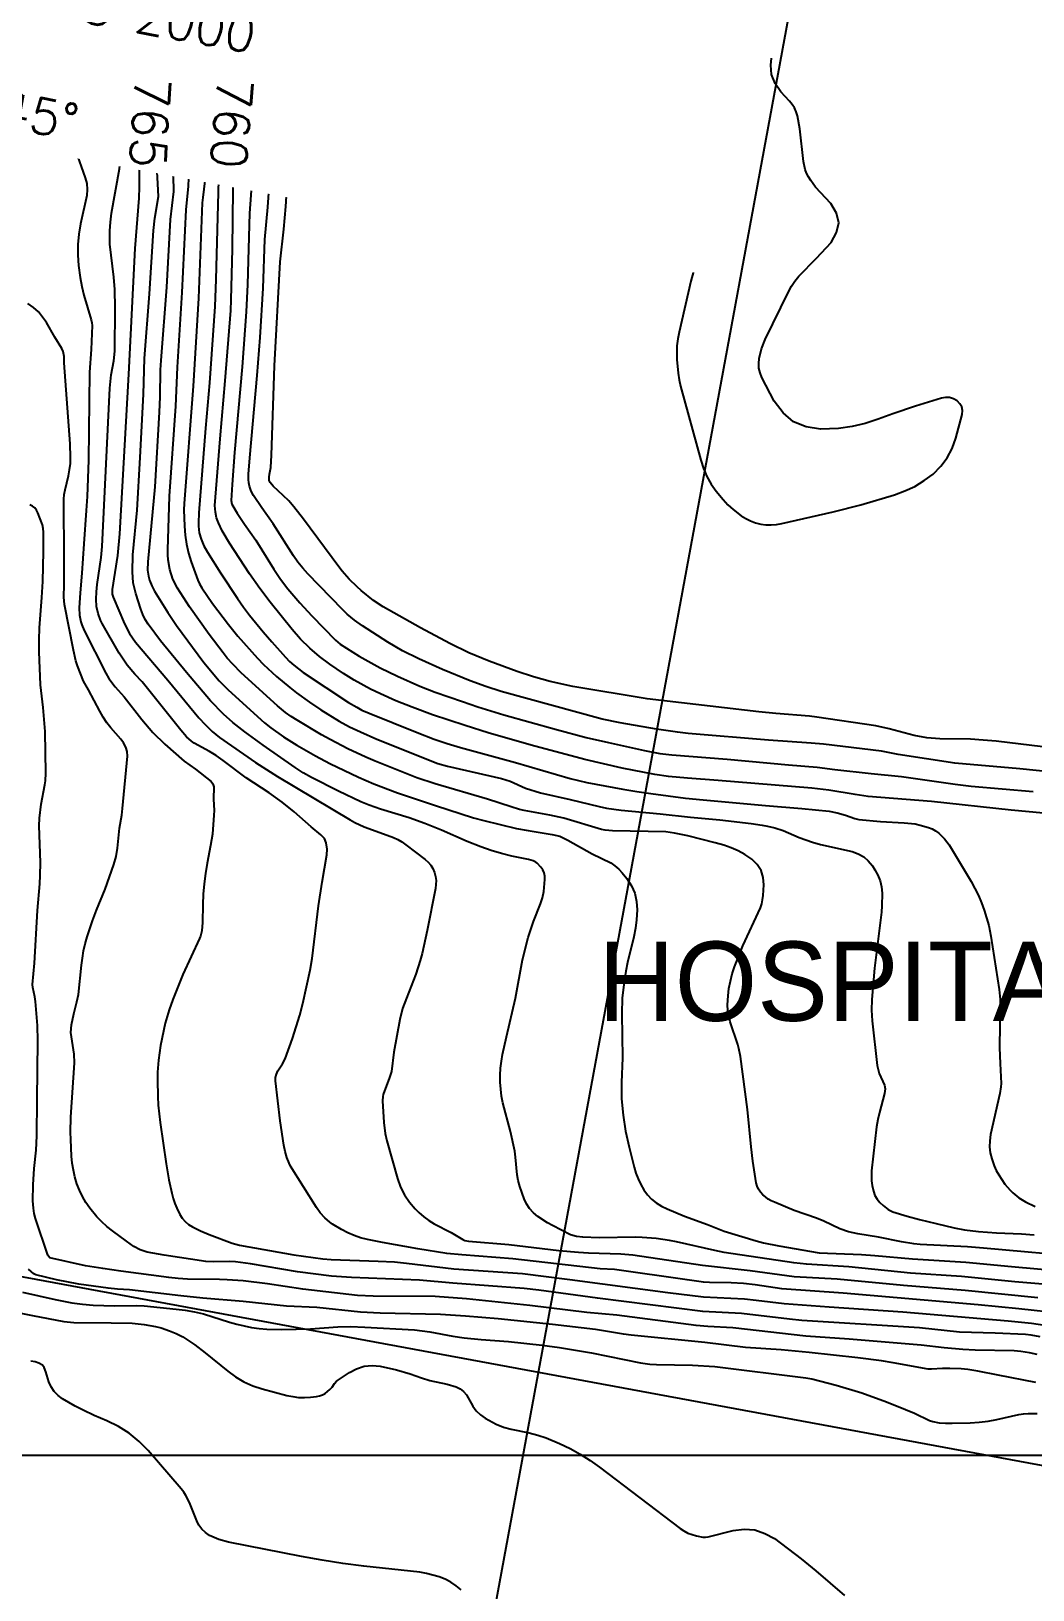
# Model space of a CAD drawing. Header units: centimetres. Extents: x 0 to 1302389, y -144212 to 85618.
# Drawn here: x 368922 to 374590, y -70840 to -62028 of the extents above; entities that cross this region are included whole.
import ezdxf

# ---------------------------------------------------------------- set-up
doc = ezdxf.new("R2010")
doc.units = ezdxf.units.CM
doc.header["$LTSCALE"] = 4
doc.linetypes.add('Contínua', pattern=[0])
for name, color, linetype in [('CANEVA', 252, 'Continuous'), ('CURVAS-INTERMEDIARIAS', 39, 'Continuous'), ('CURVAS-MESTRA', 34, 'Continuous'), ('LIMITE-L', 7, 'Continuous')]:
    doc.layers.add(name, color=color, linetype=linetype)
doc.layers.add('FOLHA', color=7, linetype='Continuous', lineweight=9)
doc.layers.add('textos', color=2, linetype='Continuous', lineweight=9)
doc.styles.add('EC_NOMES', font='GOTHIC.TTF')
doc.styles.add('Padrão', font='simplex.shx')
doc.styles.add('ROMANS', font='romans.shx')

msp = doc.modelspace()

# ---------------------------------------------------------------- linework, layer by layer
at = {"layer": 'CANEVA'}
msp.add_line((359448.449, -67330.225), (393383.191, -73597.854), dxfattribs=at)
at = {"layer": 'CURVAS-INTERMEDIARIAS'}
for points, elevation in [([(369040.538, -62169.053), (369057.823, -62229.821), (369081.53, -62320.134), (369094.953, -62380.858), (369113.372, -62493.546), (369120.972, -62530.757), (369130.553, -62567.502), (369174.012, -62702.327), (369228.4, -62856.776), (369236.826, -62889.406), (369239.017, -62923.033), (369236.799, -62956.991), (369201.838, -63117.801), (369192.456, -63176.443), (369186.78, -63235.272), (369186.7, -63294.364), (369190.335, -63353.646), (369199.258, -63421.779), (369208.139, -63471.48), (369219.898, -63520.577), (369262.172, -63660.99), (369266.01, -63676.486), (369267.761, -63692.245), (369262.233, -63827.367), (369252.821, -63955.752), (369245.947, -64453.691), (369239.265, -64659.484), (369234.492, -64739.104), (369219.482, -64927.265), (369209.594, -65092.412), (369199.809, -65204.329), (369194.83, -65289.121), (369196.407, -65329.202), (369203.779, -65367.263), (369208.616, -65383.875), (369222.019, -65415.844), (369344.082, -65657.466), (369361.616, -65688.028), (369397.948, -65735.613), (369448.178, -65791.197), (369548.286, -65920.34), (369610.133, -65993.029), (369678.919, -66059.206), (369788.888, -66154.556), (369852.955, -66200.189), (369940.969, -66270.251), (369949.868, -66283.033), (369955.032, -66301.004), (369954.616, -66370.422), (369957.299, -66435.022), (369956.531, -66460.856), (369947.468, -66567.545), (369936.863, -66633.136), (369917.671, -66731.944), (369907.979, -66789.961), (369900.344, -66848.205), (369895.801, -66906.767), (369893.308, -66965.535), (369891.401, -67067.881), (369887.182, -67114.158), (369880.619, -67144.203), (369875.504, -67158.673), (369781.038, -67361.144), (369723.428, -67502.681), (369702.542, -67561.163), (369681.004, -67636.4), (369654.589, -67762.85), (369642.296, -67846.636), (369637.362, -67914.065), (369636.556, -67959.311), (369638.384, -68051.207), (369641.144, -68100.517), (369651.969, -68198.738), (369685.965, -68431.057), (369702.176, -68521.841), (369717.947, -68598.06), (369725.494, -68627.213), (369734.663, -68655.764), (369746.278, -68683.419), (369763.555, -68717.897), (369777.671, -68739.092), (369793.853, -68758.205), (369813.138, -68774.183), (369834.482, -68788.067), (369881.207, -68810.937), (369929.315, -68830.707), (370058.976, -68880.56), (370100.707, -68891.561), (370408.127, -68947.226), (370572.716, -68968.422), (370619.422, -68972.133), (370885.071, -68981.347), (370977.192, -68986.21), (371046.063, -68992.606), (371313.442, -69025.429), (371701.487, -69052.881), (371969.688, -69085.481), (372524.392, -69158.592), (372726.955, -69183.863), (372958.098, -69195.633), (373024.284, -69202.029), (373182.485, -69220.881), (373437.966, -69240.642), (373854.286, -69269.475), (374450.681, -69319.182), (374582.071, -69333.061), (374819.63, -69368.809)], 76542.018), ([(374754.432, -69278.869), (374510.752, -69251.132), (374280.819, -69229.624), (373517.468, -69163.857), (373168.878, -69138.22), (373018.857, -69115.245), (372953.492, -69107.641), (372882.922, -69104.296), (372759.612, -69102.197), (372725.904, -69100.106), (372634.484, -69088.431), (372222.371, -69030.071), (372140.82, -69024.941), (371646.931, -68968.87), (371359.259, -68947.197), (371273.866, -68938.56), (371109.986, -68913.197), (370910.981, -68877.496), (370824.43, -68859.929), (370786.425, -68850.102), (370749.331, -68837.92), (370713.58, -68822.196), (370678.741, -68804.116), (370627.357, -68773.332), (370611.956, -68762.389), (370583.561, -68737.402), (370558.313, -68709.155), (370536.337, -68678.279), (370389.319, -68444.24), (370381.295, -68428.589), (370368.516, -68395.763), (370359.072, -68361.678), (370352.182, -68326.991), (370331.762, -68188.535), (370305.492, -67962.619), (370305.68, -67943.327), (370310.597, -67924.664), (370318.897, -67906.829), (370344.583, -67866.037), (370359.028, -67837.489), (370400.198, -67722.957), (370421.939, -67657.598), (370441.996, -67591.746), (370459.548, -67525.199), (370501.799, -67336.607), (370512.927, -67271.802), (370547.893, -66972.406), (370568.58, -66839.77), (370595.26, -66684.839), (370597.462, -66652.773), (370592.391, -66617.894), (370581.204, -66591.93), (370562.022, -66571.168), (370506.351, -66527.268), (370409.968, -66442.595), (370341.6, -66386.499), (370269.416, -66335.425), (370139.322, -66250.161), (370009.038, -66151.383), (369968.244, -66122.575), (369931.428, -66100.33), (369844.872, -66052.935), (369829.04, -66041.913), (369801.921, -66018.742), (369769.14, -65980.519), (369549.903, -65706.963), (369509.721, -65663.319), (369466.375, -65612.554), (369449.955, -65590.995), (369420.543, -65545.397), (369323.667, -65376.585), (369314.915, -65358.286), (369300.752, -65320.228), (369291.88, -65280.796), (369289.367, -65239.691), (369291.441, -65198.227), (369296.269, -65156.997), (369319.042, -65004.233), (369324.747, -64942.338), (369367.792, -64047.121), (369374.935, -63970.472), (369390.38, -63891.292), (369395.64, -63836.916), (369398.337, -63593.324), (369395.79, -63488.807), (369390.533, -63419.375), (369368.221, -63233.382), (369366.603, -63208.283), (369366.877, -63157.962), (369370.749, -63107.698), (369377.402, -63057.736), (369421.469, -62807.017), (369428.125, -62758.362), (369452.19, -62403.411), (369460.834, -62306.404), (369463.736, -62253.539), (369463.613, -62220.405), (369461.057, -62187.602), (369457.753, -62170.361)], 76442.354), ([(369575.739, -62170.731), (369575.37, -62187.544), (369571.218, -62246.239), (369548.128, -62436.941), (369542.281, -62518.035), (369533.106, -62722.07), (369533.414, -62908.621), (369531.484, -62973.452), (369508.264, -63256.602), (369473.559, -63968.002), (369423.083, -64870.472), (369411.515, -64991.82), (369380.301, -65185.845), (369380.721, -65211.007), (369385.885, -65229.089), (369450.722, -65379.862), (369479.568, -65434.396), (369512.184, -65483.007), (369695.056, -65698.29), (369871.176, -65909.529), (369907.712, -65948.881), (369946.836, -65987.221), (369987.053, -66020.737), (370192.53, -66162.145), (370316.468, -66242.714), (370727.015, -66486.741), (370754.195, -66501.511), (370807.281, -66525.829), (370852.901, -66544.36), (370971.513, -66587.753), (370996.338, -66599.088), (371020.152, -66612.273), (371042.553, -66627.732), (371150.78, -66710.507), (371167.862, -66726.178), (371182.758, -66743.423), (371194.382, -66763.012), (371203.831, -66784.176), (371209.599, -66806.727), (371212.952, -66829.451), (371212.695, -66852.41), (371210.004, -66875.537), (371162.645, -67113.405), (371134.608, -67242.819), (371124.054, -67282.291), (371098.217, -67359.845), (371045.078, -67495.113), (371023.93, -67554.632), (371009.122, -67616.041), (370974.871, -67799.786), (370960.495, -67909.335), (370949.757, -67944.375), (370914.166, -68039.729), (370911.616, -68051.836), (370910.371, -68076.629), (370917.25, -68198.242), (370925.392, -68260.394), (370934.004, -68301.237), (370994.579, -68515.743), (371012.081, -68562.941), (371033.982, -68607.556), (371062.484, -68648.262), (371095.378, -68686.364), (371116.531, -68707.318), (371143.449, -68731.303), (371171.781, -68753.228), (371202.266, -68772.054), (371299.534, -68820.384), (371364.874, -68860.11), (371376.982, -68864.85), (371396.042, -68868.988), (371624.428, -68887.84), (371907.829, -68921.22), (372018.558, -68932.226), (372074.827, -68935.686), (372259.582, -68941.422), (372326.032, -68947.32), (372721.171, -69005.727), (372989.98, -69034.649), (373239.634, -69068.232), (373481.739, -69082.057), (373857.081, -69118.422), (374207.052, -69146.625), (374617.805, -69186.835)], 76342.69), ([(369747.244, -62171.269), (369745.896, -62218.077), (369733.445, -62442.324), (369723.381, -62576.76), (369720.513, -62646.891), (369720.696, -62708.617), (369726.247, -62845.876), (369727.15, -62934.218), (369708.471, -63092.471), (369687.968, -63475.709), (369655.801, -63890.328), (369653.001, -63943.79), (369650.572, -64096.207), (369646.945, -64182.242), (369621.368, -64605.082), (369582.771, -65028.284), (369581.087, -65075.152), (369585.689, -65109.721), (369592.144, -65131.345), (369604.461, -65163.265), (369620.293, -65193.604), (369648.045, -65240.233), (369695.094, -65315.286), (369745.55, -65388.081), (369899.309, -65597.307), (369985.478, -65700.738), (370036.778, -65751.513), (370242.277, -65938.513), (370278.629, -65967.058), (370350.646, -66017.169), (370424.666, -66064.225), (370531.874, -66126.177), (370612.985, -66167.712), (370774.153, -66245.073), (370861.672, -66282.977), (370995.39, -66334.025), (371210.51, -66406.098), (371425.762, -66475.924), (371483.651, -66491.41), (371668.029, -66535.295), (371735.25, -66547.609), (371870.1, -66569.151), (371912.903, -66580.33), (371959.107, -66601.188), (372097.127, -66678.662), (372201.416, -66731.116), (372225.271, -66746.883), (372246.705, -66765.821), (372266.513, -66786.871), (372292.743, -66819.02), (372318.892, -66859.626), (372338.467, -66902.403), (372348.181, -66948.416), (372351.33, -66996.611), (372347.114, -67051.595), (372341.037, -67100.519), (372331.79, -67148.939), (372297.145, -67293.278), (372287.646, -67341.854), (372276.878, -67405.752), (372267.003, -67494.282), (372264.814, -67583.339), (372268.397, -67832.987), (372263.193, -67972.06), (372263.002, -68064.294), (372271.128, -68156.168), (372285.964, -68247.377), (372305.895, -68337.61), (372334.328, -68451.124), (372344.405, -68484.687), (372356.472, -68517.412), (372371.508, -68548.881), (372388.523, -68579.51), (372409.1, -68607.259), (372432.245, -68632.189), (372459.218, -68652.911), (372488.757, -68670.822), (372520.874, -68686.139), (372618.629, -68727.109), (372748.315, -68775.68), (372843.205, -68813.232), (373023.636, -68867.679), (373066.553, -68878.625), (373153.352, -68896.329), (373381.645, -68934.947), (373621.239, -68943.818), (373695.693, -68949.35), (373909.744, -68969.486), (374210.058, -68988.447), (374469.717, -69013.297), (374868.957, -69048.401)], 76143.362), ([(374901.193, -68962.106), (374311.18, -68907.973), (374219.313, -68901.738), (373952.235, -68888.136), (373916.214, -68884.189), (373846.293, -68873.16), (373717.372, -68846.186), (373598.886, -68827.901), (373546.084, -68815.989), (373497.129, -68799.103), (373406.738, -68756.23), (373366.059, -68738.602), (373240.211, -68695.483), (373127.38, -68649.6), (373109.388, -68640.997), (373092.214, -68631.146), (373076.282, -68619.406), (373061.161, -68606.397), (373048.426, -68591.498), (373037.837, -68575.465), (373030.466, -68557.705), (373025.249, -68538.813), (373005.533, -68417.504), (372996.026, -68336.513), (372976.262, -68124.488), (372935.152, -67825.109), (372926.457, -67780.054), (372920.201, -67758.011), (372877.328, -67629.233), (372869.415, -67597.174), (372864.045, -67564.844), (372862.51, -67532.109), (372865.108, -67481.498), (372870.567, -67439.869), (372878.225, -67398.736), (372889.19, -67358.357), (372902.351, -67318.484), (372948.855, -67199.768), (373048.98, -66984.599), (373056.377, -66962.219), (373061.071, -66939.107), (373063.966, -66915.53), (373067.715, -66855.179), (373063.676, -66812.677), (373052.183, -66773.663), (373029.537, -66739.887), (372999.436, -66709.598), (372960.003, -66683.575), (372922.085, -66662.352), (372882.173, -66645.18), (372840.919, -66630.72), (372793.202, -66617.011), (372637.137, -66576.876), (372562.129, -66561.725), (372512.538, -66555.86), (372211.255, -66549.936), (372170.337, -66546.443), (372150.226, -66542.505), (371935.355, -66477.644), (371856.049, -66460.138), (371712.072, -66434.621), (371685.078, -66428.388), (371638.354, -66414.569), (371503.496, -66369.696), (371208.018, -66283.886), (371104.625, -66249.02), (370868.581, -66155.133), (370816.829, -66132.927), (370714.749, -66085.3), (370614.679, -66033.594), (370565.548, -66006.085), (370427.337, -65924.106), (370393.819, -65902.824), (370361.458, -65879.831), (370315.227, -65842.326), (370111.291, -65655.483), (370063.309, -65607.865), (370032.204, -65572.972), (370008.237, -65543.329), (369928.824, -65438.44), (369818.123, -65283.513), (369749.817, -65176.926), (369724.316, -65126.396), (369706.974, -65072.518), (369697.535, -65016.563), (369695.806, -64988.281), (369695.574, -64959.85), (369705.258, -64657.032), (369740.027, -64149.306), (369750.193, -63927.394), (369776.62, -63506.484), (369799.13, -63037.916), (369812.561, -62905.389), (369813.605, -62859.731), (369811.183, -62645.172), (369833.476, -62171.539)], 76043.698), ([(369918.389, -62171.805), (369902.369, -62674.47), (369904.909, -62874.557), (369893.056, -62968.802), (369890.665, -62999.364), (369869.11, -63538.323), (369838.239, -64036.299), (369788.303, -64699.562), (369786.955, -64734.846), (369790.054, -64826.938), (369794.266, -64878.431), (369801.545, -64929.345), (369813.423, -64979.387), (369828.38, -65028.841), (369865.144, -65131.873), (369875.516, -65153.744), (369887.913, -65174.642), (369948.726, -65263.791), (370038.4, -65382.981), (370092.58, -65449.389), (370203.518, -65573.012), (370237.832, -65608.478), (370309.681, -65676.183), (370385.248, -65739.72), (370424.404, -65769.766), (370497.683, -65822.593), (370561.616, -65865.932), (370664.822, -65928.594), (370724.184, -65960.629), (370784.827, -65990.234), (370877.646, -66030.546), (371223.827, -66169.321), (371278.144, -66184.664), (371583.841, -66252.953), (371632.304, -66269.424), (371718.482, -66308.276), (371804.251, -66334.414), (371971.857, -66372.09), (372136.279, -66412.026), (372177.677, -66420.716), (372261.323, -66433.216), (372480.611, -66452.708), (372653.591, -66472.646), (372818.318, -66487.717), (372996.973, -66507.933), (373057.83, -66516.842), (373087.969, -66522.895), (373129.426, -66532.579), (373176.895, -66546.972), (373268.096, -66586.336), (373342.407, -66613.439), (373387.71, -66626.063), (373567.349, -66666.63), (373601.571, -66679.164), (373632.617, -66696.158), (373658.919, -66719.856), (373682.055, -66748.018), (373695.749, -66769.408), (373712.228, -66800.526), (373725.118, -66832.744), (373732.634, -66866.625), (373736.56, -66901.616), (373735.9, -66973.23), (373733.36, -67008.932), (373694.055, -67326.438), (373678.978, -67502.839), (373677.44, -67563.294), (373681.283, -67623.648), (373709.085, -67876.492), (373713.741, -67898.808), (373720.48, -67920.647), (373750.677, -67987.46), (373754.07, -68007.556), (373750.125, -68034.952), (373721.507, -68141.059), (373712.708, -68181.292), (373705.905, -68221.913), (373677.691, -68471.414), (373676.218, -68499.469), (373676.8, -68527.377), (373680.489, -68555.038), (373687.543, -68587.354), (373696.477, -68610.814), (373708.128, -68632.456), (373723.857, -68651.333), (373742.296, -68668.381), (373771.905, -68689.65), (373798.482, -68703.183), (373879.263, -68728.451), (373947.832, -68747.572), (374043.004, -68768.727), (374144.56, -68794.173), (374202.71, -68805.005), (374281.804, -68814.495), (374384.227, -68821.635), (374525.502, -68828.309), (374596.845, -68833.287)], 75944.034), ([(370210.645, -62172.721), (370204.137, -62243.22), (370198.984, -62453.957), (370193.915, -62571.945), (370157.258, -63058.231), (370145.763, -63460.959), (370138.912, -63614.931), (370115.468, -63925.363), (370073.076, -64411.036), (370059.691, -64591.773), (370054.673, -64681.494), (370058.598, -64702.55), (370088.584, -64752.449), (370129.842, -64816.389), (370192.872, -64906.374), (370295.556, -65070.796), (370333.983, -65127.231), (370375.347, -65181.542), (370441.768, -65259.535), (370510.252, -65333.328), (370644.637, -65471.914), (370671.205, -65494.608), (370778.273, -65561.926), (370896.224, -65627.058), (370994.775, -65674.642), (371122.09, -65731.004), (371208.331, -65765.56), (371362.429, -65818.974), (371450.359, -65848.227), (371597.556, -65893.242), (371895.566, -65976.59), (372063.035, -66020.879), (372189.46, -66050.776), (372393.255, -66095.987), (372479.436, -66112.817), (372547.22, -66120.38), (372861.079, -66143.545), (373207.806, -66175.7), (373370.359, -66188.99), (373470.136, -66202.007), (373675.505, -66225.688), (373846.256, -66242.499), (374150.967, -66286.271), (374240.173, -66297.092), (374591.219, -66326.224)], 75645.041), ([(375033.557, -66251.61), (374516.051, -66198.19), (374147.656, -66167.344), (373828.063, -66118.431), (373733.334, -66099.05), (373405.651, -66060.247), (373334.75, -66053.588), (373095.003, -66036.327), (372639.739, -65999.126), (372580.113, -65992.116), (372460.948, -65973.614), (372254.216, -65938.978), (372153.506, -65918.726), (371581.243, -65761.19), (371494.048, -65733.775), (371405.479, -65700.846), (371250.028, -65637.858), (371115.713, -65577.639), (371023.633, -65530.856), (370939.457, -65483.14), (370796.154, -65390.704), (370751.711, -65358.83), (370709.921, -65323.565), (370683.774, -65298.152), (370487.775, -65096.812), (370458.654, -65064.728), (370431.852, -65030.68), (370406.886, -64995.198), (370292.33, -64813.238), (370226.697, -64723.239), (370181.034, -64653.904), (370167.447, -64628.368), (370158.36, -64600.906), (370154.267, -64582.242), (370151.995, -64562.333), (370152.086, -64532.097), (370158.874, -64439.926), (370200.857, -63975.178), (370217.413, -63760.698), (370234.439, -63480.631), (370245.134, -63206.905), (370261.388, -63023.038), (370297.832, -62513.707), (370299.728, -62334.323), (370301.854, -62283.027), (370311.637, -62173.038)], 75545.377), ([(374832.809, -66096.288), (374381.89, -66043.136), (374309.132, -66036.438), (374236.191, -66031.884), (374064.391, -66028.653), (373990.729, -66023.065), (373918.054, -66010.098), (373777.655, -65972.836), (373702.166, -65955.843), (373366.999, -65905.817), (373326.574, -65901.411), (373135.303, -65886.668), (373039.873, -65877.059), (372408.526, -65803.961), (371987.384, -65733.576), (371859.388, -65705.325), (371765.475, -65679.385), (371672.87, -65648.994), (371513.745, -65590.476), (371398.718, -65542.049), (371291.696, -65490.56), (371124.747, -65402.189), (370914.07, -65282.461), (370859.95, -65246.844), (370788.795, -65189.706), (370766.066, -65169.546), (370722.438, -65126.4), (370681.649, -65080.557), (370662.398, -65056.66), (370463.162, -64787.355), (370408.918, -64717.287), (370379.809, -64683.989), (370348.382, -64652.867), (370291.332, -64600.301), (370274.786, -64580.573), (370269.685, -64569.121), (370268.473, -64549.073), (370270.027, -64533.742), (370278.351, -64496.138), (370281.754, -64425.143), (370299.837, -63920.73), (370330.875, -63331.53), (370352.829, -63147.966), (370363.34, -63020.433), (370389.252, -62611.043), (370394.218, -62489.935), (370392.75, -62409.425), (370394.177, -62353.41), (370410.33, -62173.347)], 75445.713), ([(371770.374, -62177.611), (371932.543, -62274.951), (372056.833, -62358.444), (372237.456, -62486.09), (372308.769, -62541.058), (372376.7, -62599.627), (372439.566, -62663.616), (372499.039, -62731.214), (372734.102, -63021.812), (372753.688, -63052.844), (372765.526, -63087.574), (372767.622, -63105.697), (372767.442, -63123.572), (372763.881, -63141.097), (372758.053, -63158.385), (372705.204, -63280.176), (372685.598, -63333.209), (372669.12, -63387.307), (372654.713, -63442.101), (372587.897, -63730.222), (372580.849, -63768.436), (372576.139, -63806.829), (372574.918, -63845.492), (372576.044, -63884.334), (372582.467, -63962.212), (372588.537, -63999.312), (372597.133, -64035.906), (372710.646, -64453.048), (372726.561, -64500.277), (372745.959, -64545.768), (372770.581, -64588.656), (372798.685, -64629.816), (372836.99, -64676.539), (372864.264, -64705.343), (372893.893, -64731.713), (372940.435, -64767.593), (372965.978, -64783.651), (372992.575, -64797.3), (373020.731, -64807.335), (373049.921, -64814.956), (373079.899, -64818.749), (373109.831, -64820.051), (373139.685, -64817.599), (373169.485, -64812.644), (373460.282, -64745.291), (373617.504, -64705.847), (373807.669, -64650.029), (373866.082, -64628.051), (373922.185, -64601.786), (373974.783, -64569.095), (374025.072, -64532.117), (374068.421, -64488.537), (374105.45, -64440.931), (374133.002, -64387.288), (374154.238, -64329.599), (374189.447, -64196.31), (374190.97, -64173.636), (374187.642, -64152.691), (374177.015, -64134.34), (374161.53, -64117.706), (374140.491, -64106.614), (374118.746, -64099.73), (374095.955, -64099.169), (374072.446, -64102.824), (373926.164, -64148.555), (373797.618, -64192.362), (373715.166, -64222.569), (373641.466, -64245.828), (373566.789, -64263.839), (373490.647, -64273.978), (373389.305, -64279.148), (373308.022, -64265.707), (373235.713, -64237.372), (373176.855, -64186.691), (373126.98, -64121.119), (373057.285, -63985.674), (373047.099, -63959.884), (373040.399, -63933.552), (373038.941, -63906.435), (373040.978, -63878.778), (373054.603, -63823.83), (373075.818, -63771.357), (373207.632, -63501.829), (373224.822, -63470.818), (373243.96, -63441.222), (373266.033, -63413.738), (373365.268, -63311.38), (373448.654, -63222.289), (373478.844, -63167.319), (373491.635, -63112.439), (373478.34, -63057.666), (373447.658, -63002.977), (373360.977, -62910.438), (373332.863, -62872.793), (373320.368, -62852.81), (373309.98, -62831.848), (373301.424, -62810.292), (373291.669, -62764.778), (373271.39, -62580.123), (373258.427, -62507.361), (373251.242, -62484.254), (373241.776, -62462.358), (373228.893, -62442.283), (373213.716, -62423.436), (373163.483, -62370.557), (373131.783, -62323.737), (373111.126, -62274.253), (373107.033, -62220.796), (373111.861, -62181.816)], 75346.049), ([(369996.735, -62598.799), (369982.089, -62868.4), (369967.287, -63432.475), (369961.163, -63585.203), (369930.941, -64015.901), (369908.763, -64271.899), (369870.634, -64751.447), (369868.572, -64807.994), (369868.978, -64826.869), (369873.385, -64864.19), (369883.506, -64900.315), (369899.968, -64938.99), (369919.541, -64973.71), (369994.471, -65090.743), (370088.886, -65235.294), (370122.957, -65284.914), (370157.797, -65330.865), (370235.693, -65424.761), (370283.848, -65481.371), (370360.784, -65567.296), (370383.932, -65591.172), (370408.569, -65613.509), (370461.738, -65653.45), (370718.735, -65823.317), (370764.128, -65850.927), (370793.919, -65866.595), (370834.93, -65884.841), (371106.758, -65993.668), (371201.607, -66030.29), (371275.96, -66056.398), (371351.411, -66079.029), (371662.495, -66162.319), (371972.02, -66253.997), (372065.916, -66275.586), (372269.693, -66313.213), (372349.294, -66326.709), (372429.213, -66338.095), (372624.448, -66363.695), (372724.037, -66374.872), (373078.131, -66406.817), (373281.903, -66422.743), (373437.649, -66438.04), (373483.423, -66447.234), (373529.062, -66460.731), (373582.692, -66479.352), (373604.624, -66484.457), (373728.463, -66495.654), (373861.962, -66503.274), (373923.188, -66510.021), (373953.205, -66516.731), (373998.589, -66530.232), (374019.357, -66538.729), (374039, -66549.036), (374056.958, -66562.052), (374073.811, -66576.871), (374089.124, -66593.614), (374116.759, -66629.407), (374240.613, -66835.27), (374262.265, -66874.538), (374282.039, -66914.646), (374299.016, -66956.021), (374314.133, -66998.238), (374340.088, -67084.284), (374351.54, -67144.432), (374398.951, -67446.677), (374404.956, -67503.498), (374405.684, -67532.041), (374402.664, -67646.616), (374401.741, -67776.559), (374404.049, -67864.866), (374409.817, -67978.338), (374409.147, -67997.004), (374403.68, -68034.011), (374351.004, -68266.589), (374346.025, -68301.233), (374344.753, -68335.72), (374349.021, -68369.954), (374356.997, -68404.031), (374371.269, -68444.187), (374382.708, -68469.995), (374396.447, -68494.657), (374432.189, -68546.532), (374461.034, -68580.389), (374476.541, -68596.409), (374510.547, -68624.703), (374548.619, -68647.231), (374603.782, -68673.139)], 75844.37), ([(374630.417, -69409.489), (374581.24, -69401.267), (374548.209, -69397.711), (374376.652, -69388.666), (374174.059, -69383.426), (373949.443, -69358.481), (373282.974, -69316.851), (373212.47, -69310.458), (372941.428, -69278.478), (372722.411, -69266.85), (372126.36, -69191.798), (371795.292, -69146.3), (371712.2, -69136.456), (371307.406, -69107.005), (371119.125, -69089.521), (370733.966, -69075.028), (370622.525, -69066.729), (370428.79, -69043.159), (370163.996, -68997.161), (370078.049, -68985.159), (370047.149, -68983.394), (369952.848, -68986.166), (369910.852, -68983.73), (369674.235, -68947.984), (369578.711, -68930.493), (369539.379, -68918.191), (369502.941, -68899.218), (369461.029, -68868.785), (369382.479, -68811.629), (369351.199, -68786.899), (369321.509, -68760.528), (369294.2, -68731.697), (369254.74, -68683.484), (369232.151, -68650.934), (369211.932, -68617.129), (369195.286, -68581.43), (369181.022, -68544.468), (369170.092, -68506.248), (369161.138, -68467.642), (369155.145, -68428.478), (369151.131, -68388.92), (369145.989, -68294.83), (369145.162, -68252.333), (369147.728, -68167.328), (369167.17, -67861.336), (369165.124, -67812.432), (369146.599, -67688.85), (369150.624, -67646.317), (369162.97, -67583.035), (369180.895, -67516.059), (369190.05, -67475.051), (369206.937, -67309.484), (369212.36, -67268.821), (369219.384, -67228.484), (369228.83, -67188.644), (369239.888, -67149.133), (369268.978, -67057.971), (369291.659, -66998.167), (369340.659, -66879.872), (369390.326, -66738.926), (369402.978, -66694.074), (369410.055, -66648.02), (369421.489, -66533.377), (369435.077, -66460.523), (369439.799, -66423.764), (369467.387, -66126.564), (369466.29, -66100.405), (369458.59, -66075.369), (369445.723, -66052.074), (369429.419, -66031.043), (369373.433, -65967.828), (369350.257, -65937.855), (369329.083, -65906.479), (369310.381, -65873.572), (369247.005, -65751.649), (369218.979, -65702.446), (369185.076, -65616.96), (369175.707, -65587.845), (369161.278, -65528.343), (369110.921, -65268.88), (369106.8, -65228.694), (369109.003, -65156.241), (369109.337, -64954.637), (369106.825, -64735.794), (369107.601, -64675.128), (369109.977, -64648.212), (369114.452, -64621.573), (369133.447, -64542.268), (369140.103, -64507.711), (369144.421, -64472.864), (369145.643, -64437.769), (369143.288, -64361.951), (369109.386, -63903.487), (369108.887, -63867.01), (369103.34, -63839.259), (369096.096, -63822.07), (369056.021, -63758.916), (369008.844, -63676.106), (368987.444, -63644.414), (368963.249, -63615.459), (368934.875, -63590.577), (368903.706, -63568.432)], 76641.682), ([(374606.6, -69668.599), (374393.657, -69627.648), (374279.311, -69603.853), (374222.024, -69595.259), (374183.6, -69591.486), (374120.427, -69588.149), (374078.336, -69588.696), (374017.339, -69593.22), (373998.469, -69593.161), (373799.263, -69556.743), (373732.653, -69546.001), (373598.846, -69528.362), (373323.92, -69498.533), (373166.621, -69484.237), (372964.286, -69469.589), (372733.616, -69442.41), (372317.553, -69400.115), (372273.188, -69394.597), (372115.938, -69368.016), (371872.565, -69339.545), (371564.812, -69307.302), (371379.049, -69292.482), (371238.944, -69283.642), (370896.162, -69275.779), (370785.365, -69270.792), (370538.44, -69244.381), (370367.387, -69237.386), (370122.755, -69211.125), (369893.682, -69190.941), (369769.126, -69178.415), (369479.475, -69143.424), (369410.895, -69140.224), (369357.255, -69135.425), (369191.33, -69111.752), (369066.21, -69087.132), (368949.399, -69059.943), (368938.096, -69054.582), (368906.539, -69028.058)], 76841.011), ([(368873.867, -69157.325), (369058.533, -69199.703), (369151.948, -69217.807), (369212.503, -69225.495), (369273.268, -69230.901), (369393.581, -69233.967), (369517.293, -69233.668), (369562.313, -69235.314), (369742.431, -69252.821), (369794.538, -69259.496), (369846.248, -69268.763), (369897.332, -69280.874), (370043.951, -69327.372), (370085.415, -69338.831), (370169.638, -69356.546), (370212.247, -69362.52), (370254.978, -69366.845), (370340.921, -69368.884), (370502.441, -69364.166), (370656.848, -69353.959), (370728.39, -69352.264), (370810.43, -69354.636), (371091.386, -69370.194), (371178.418, -69380.826), (371307.246, -69405.451), (371371.682, -69415.122), (371469.005, -69425.071), (371622.159, -69436.625), (371814.142, -69457.114), (371911.507, -69469.411), (372093.598, -69499.891), (372370.005, -69556.324), (372421.83, -69564.639), (372461.065, -69567.092), (372663.996, -69570.995), (372789.821, -69578.242), (373304.875, -69641.983), (373338.405, -69647.669), (373477.591, -69683.653), (373621.572, -69725.944), (373762.546, -69777.38), (373868.664, -69819.986), (373920.733, -69842.292), (374005.965, -69883.301), (374023.153, -69889.394), (374059.099, -69896.266), (374096.058, -69898.593), (374133.096, -69898.623), (374234.466, -69895.545), (374285.595, -69892.32), (374336.423, -69886.88), (374386.777, -69878.14), (374510.962, -69849.489), (374536.873, -69845.448), (374563.029, -69843.488), (374613.887, -69843.375)], 76940.675), ([(368789.736, -69260.761), (368929.771, -69289.514), (369106.38, -69323.004), (369163.622, -69328.165), (369375.547, -69331.611), (369494.382, -69333.573), (369561.006, -69340.01), (369626.622, -69350.974), (369658.64, -69359.796), (369705.196, -69375.895), (369743.09, -69392.086), (369779.8, -69410.41), (369814.737, -69431.913), (369848.501, -69455.541), (369906.761, -69500.73), (370034.323, -69604.154), (370079.042, -69636.727), (370125.97, -69665.026), (370176.216, -69686.884), (370228.683, -69704.449), (370368.5, -69741.137), (370401.978, -69747.98), (370435.642, -69752.342), (370469.583, -69753.007), (370503.708, -69751.191), (370536.412, -69747.634), (370553.624, -69744.103), (370569.972, -69738.619), (370585.026, -69730.201), (370612.94, -69707.637), (370624.935, -69694.934), (370639.193, -69672.99), (370650.695, -69660.267), (370722.674, -69610.937), (370763.76, -69590.036), (370806.237, -69576.142), (370850.796, -69572.767), (370896.756, -69576.401), (370989.986, -69596.438), (371066.016, -69618.345), (371131.128, -69641.803), (371178.38, -69656.825), (371275.495, -69676.9), (371326.341, -69692.929), (371349.121, -69704.637), (371369.205, -69719.251), (371385.208, -69738.24), (371421.114, -69802.672), (371440.635, -69828.899), (371464.715, -69851.012), (371491.825, -69870.39), (371552.963, -69902.854), (371594.779, -69920.256), (371638.278, -69932.821), (371740.876, -69953.006), (371789.39, -69965.088), (371836.785, -69981.038), (371912.302, -70012.418), (371971.621, -70041.343), (372029.381, -70072.889), (372084.811, -70108.383), (372138.681, -70146.508), (372594.145, -70493.319), (372615.617, -70507.44), (372638.048, -70519.448), (372661.907, -70528.273), (372686.713, -70534.993), (372723.116, -70542.193), (372737.789, -70543.464), (372752.385, -70541.538), (372894.436, -70505.161), (372956.336, -70498.107), (373016.174, -70501.609), (373072.903, -70520.965), (373127.56, -70550.874), (373278.828, -70665.375), (373362.349, -70732.277), (373443.764, -70801.739), (373523.762, -70872.895)], 77040.339), ([(371355.797, -70841.25), (371327.426, -70817.727), (371297.392, -70797.007), (371264.861, -70780.479), (371230.657, -70766.753), (371158.814, -70747.636), (371122.237, -70741.215), (370804.553, -70707.046), (370686.669, -70691.537), (370569.264, -70672.721), (370452.185, -70651.705), (370039.164, -70571.59), (369983.599, -70556.311), (369931.04, -70532.708), (369907.936, -70516.664), (369887.756, -70498.069), (369871.953, -70475.64), (369859.056, -70450.647), (369818.248, -70346.301), (369798.238, -70306.21), (369785.669, -70287.724), (369771.832, -70270.016), (369584.11, -70053.168), (369532.714, -70001.595), (369477.395, -69955.46), (369416.206, -69917.453), (369351.108, -69884.865), (369279.019, -69854.24), (369216.248, -69825.184), (369172.112, -69802.124), (369100.045, -69761.175), (369074.329, -69741.882), (369052.279, -69719.688), (369035.76, -69693.124), (369022.909, -69663.659), (369005.773, -69608.279), (368995.732, -69584.067), (368985.88, -69570.622), (368966.353, -69559.192), (368944.198, -69551.785), (368921.201, -69547.731)], 77140.003)]:
    msp.add_lwpolyline(points, dxfattribs=dict(at, elevation=elevation))
at = {"layer": 'CURVAS-MESTRA'}
for points, elevation in [([(374824.916, -69127.995), (374488.041, -69098.572), (374186.213, -69068.001), (373898.119, -69050.314), (373549.555, -69015.043), (373308.751, -68999.827), (373238.149, -68990.78), (372843.658, -68932.929), (372790.29, -68922.271), (372573.004, -68872.673), (372534.755, -68865.376), (372457.673, -68854.159), (372380.09, -68847.735), (372341.201, -68846.644), (372136.704, -68849.464), (372043.961, -68846.869), (372007.193, -68842.196), (371973.582, -68832.998), (371871.115, -68780.496), (371844.014, -68765.244), (371788.688, -68729.242), (371764.05, -68708.333), (371742.427, -68685.093), (371725.29, -68658.364), (371711.156, -68629.312), (371686.395, -68559.409), (371678.055, -68527.028), (371672.804, -68494.001), (371663.541, -68393.362), (371658.246, -68360.074), (371633.804, -68250.034), (371590.883, -68087.275), (371583.492, -68048.552), (371578.885, -68009.401), (371576.135, -67969.965), (371576.24, -67930.438), (371578.259, -67891.082), (371583.14, -67851.98), (371589.927, -67813.039), (371611.715, -67713.291), (371662.883, -67495.515), (371702.611, -67279.265), (371734.524, -67152.736), (371748.68, -67106.986), (371765.097, -67061.999), (371805.026, -66962.085), (371815.306, -66927.883), (371822.145, -66892.832), (371829.134, -66825.195), (371828.275, -66805.922), (371824.612, -66787.56), (371816.742, -66770.579), (371806.07, -66754.501), (371785.412, -66731.469), (371778.542, -66725.974), (371762.677, -66718.149), (371736.395, -66711.136), (371642.628, -66692.631), (371583.75, -66678.331), (371525.76, -66660.759), (371466.215, -66640.194), (371389.569, -66610.096), (371244.494, -66545.305), (371150.485, -66506.932), (371061.158, -66475.859), (370898.938, -66427.513), (370834.042, -66404.916), (370786.708, -66384.579), (370660.609, -66324.925), (370509.355, -66247.935), (370462.1, -66220.914), (370416.227, -66191.624), (370235.18, -66065.501), (370130.626, -65990.113), (370063.492, -65936.829), (370011.253, -65889.712), (369937.949, -65813.59), (369800.994, -65653.367), (369654.627, -65475.728), (369583.851, -65381.09), (369567.358, -65354.277), (369553.258, -65326.244), (369542.312, -65296.838), (369514.475, -65207.424), (369500.315, -65146.523), (369495.195, -65084.2), (369498.274, -64989.824), (369521.314, -64736.894), (369539.749, -64438.003), (369557.719, -64080.497), (369563.607, -63879.604), (369592.301, -63513.863), (369614.95, -63155.335), (369622.976, -63085.376), (369641.974, -62963.141), (369630.758, -62750.434), (369629.743, -62648.542), (369632.384, -62568.173), (369636.696, -62495.714), (369653.474, -62321.359), (369659.487, -62231.681), (369660.225, -62170.996)], 76243.026), ([(374649.398, -66450.106), (374466.293, -66431.814), (374015.948, -66383.237), (373657.975, -66354.681), (373584.051, -66344.636), (373434.989, -66319.263), (373339.005, -66307.282), (372810.215, -66264.74), (372636.558, -66252.419), (372528.03, -66241.456), (372450.705, -66230.62), (372265.765, -66195.155), (372055.589, -66146.414), (371750.751, -66065.301), (371508.531, -65994.699), (371377.058, -65954.049), (371193.799, -65892.634), (371078.323, -65850.54), (370985.167, -65813.419), (370898.762, -65775.69), (370842.199, -65748.308), (370749.471, -65697.452), (370689.572, -65660.312), (370611.978, -65607.639), (370553.601, -65564.284), (370498.609, -65516.709), (370447.104, -65465.338), (370399.165, -65410.634), (370274.02, -65256.758), (370216.157, -65179.677), (370157.868, -65095.899), (370044.767, -64923.512), (370003.667, -64853.175), (369981.759, -64808.761), (369970.568, -64779.087), (369964.67, -64747.917), (369962.129, -64709.492), (369991.674, -64332.282), (370020.171, -64004.642), (370051.484, -63608.26), (370054.305, -63546.947), (370060.763, -63259.668), (370065.626, -62922.646), (370093.587, -62566.306), (370108.423, -62172.401)], 75744.706), ([(374614.156, -69510.095), (374570.478, -69500.528), (374521.005, -69492.485), (374483.474, -69489.8), (374263.332, -69485.028), (374193.977, -69482.182), (374087.528, -69472.808), (373958.323, -69457.63), (373549.955, -69422.948), (373304.62, -69405.922), (372891.45, -69358.445), (372750.525, -69352.18), (372685.319, -69346.461), (372236.325, -69288.151), (372065.743, -69272.953), (371743.473, -69233.214), (371385.718, -69195.85), (371208.941, -69181.271), (370857.976, -69180.998), (370769.053, -69176.878), (370459.554, -69141.14), (370259.168, -69110.89), (370122.594, -69094.29), (370031.195, -69087.057), (369988.569, -69085.346), (369806.935, -69083.451), (369753.921, -69080.592), (369701.107, -69074.83), (369429.795, -69037.895), (369328.039, -69024.179), (369229.944, -69008.038), (369028.831, -68963.889), (369020.449, -68954.618), (369016.326, -68947.583), (368947.171, -68741.395), (368939.34, -68712.787), (368934.792, -68683.467), (368931.802, -68641.929), (368932.837, -68551.382), (368939.316, -68458.85), (368951.088, -68353.847), (368955.383, -68274.514), (368956.238, -68070.472), (368961.039, -67737.351), (368958.084, -67650.627), (368947.224, -67515.063), (368943.971, -67488.009), (368932.622, -67434.661), (368930.496, -67417.474), (368940.808, -67297.161), (368958.792, -66999.231), (368971.347, -66849.272), (368974.024, -66801.088), (368975.027, -66728.707), (368967.784, -66520.828), (368968.677, -66476.977), (368979.424, -66399.038), (368999.783, -66289.134), (369002.693, -66267.071), (369004.699, -66222.574), (369001.091, -65986.887), (368990.889, -65851.88), (368974.904, -65723.214), (368967.263, -65537.184), (368967.229, -65469.658), (368969.831, -65402.174), (368982.849, -65230.013), (368987.767, -65139.403), (368993.058, -64970.335), (368992.182, -64859.895), (368990.693, -64839.755), (368986.579, -64820.104), (368961.012, -64751.44), (368953.03, -64736.598), (368943.078, -64723.753), (368930.151, -64713.906), (368915.233, -64706.053)], 76741.346)]:
    msp.add_lwpolyline(points, dxfattribs=dict(at, elevation=elevation))
at = {"layer": 'LIMITE-L'}
msp.add_lwpolyline([(380038.757, -73034.512), (367681.453, -73068.294), (368063.339, -70078.744), (381063.779, -70078.744)], close=True, dxfattribs=at)

# ---------------------------------------------------------------- texts
at = {"layer": 'textos', "style": 'EC_NOMES'}
msp.add_text('HOSPITAL REGIONAL', height=448.48839, rotation=359.9960628, dxfattribs=at).set_placement((372130.571, -67623.725, -75545.377))

# ---------------------------------------------------------------- next in the draw order: texts
at = {"layer": 'CURVAS-MESTRA', "linetype": 'Contínua', "char_height": 199.3282, "width": 392.51058, "attachment_point": 2, "style": 'Padrão', "bg_fill": 3, "box_fill_scale": 1.2, "bg_fill_color": 256, "bg_fill_true_color": 13158600, "bg_fill_transparency": 0}
for s, insert, rotation in [('765', (369694.673, -62552.087, 75109.157), 266.5942596), ('760', (370155.877, -62557.678, 74610.847), 265.5134102)]:
    msp.add_mtext(s, dxfattribs=dict(at, insert=insert, rotation=rotation))

# ---------------------------------------------------------------- next in the draw order: texts
at = {"layer": 'FOLHA', "color": 2, "lineweight": 13, "insert": (362655.055, -60224.536), "char_height": 199.32817, "width": 10469.76122, "attachment_point": 1, "rotation": 349.5355948, "style": 'ROMANS', "bg_fill": 2}
msp.add_mtext('\\pxqc;Projeção Cartográfica: Sistema UTM\\PSistema de Referência: SIRGAS 2000\\PFuso: 23S\\PMeridiano Central: -45°', dxfattribs=at)

# ---------------------------------------------------------------- next in the draw order: linework, layer by layer
at = {"layer": 'CANEVA'}
msp.add_line((366979.891, -95667.348), (374097.361, -57131.326), dxfattribs=at)

doc.saveas('drawing.dxf')
